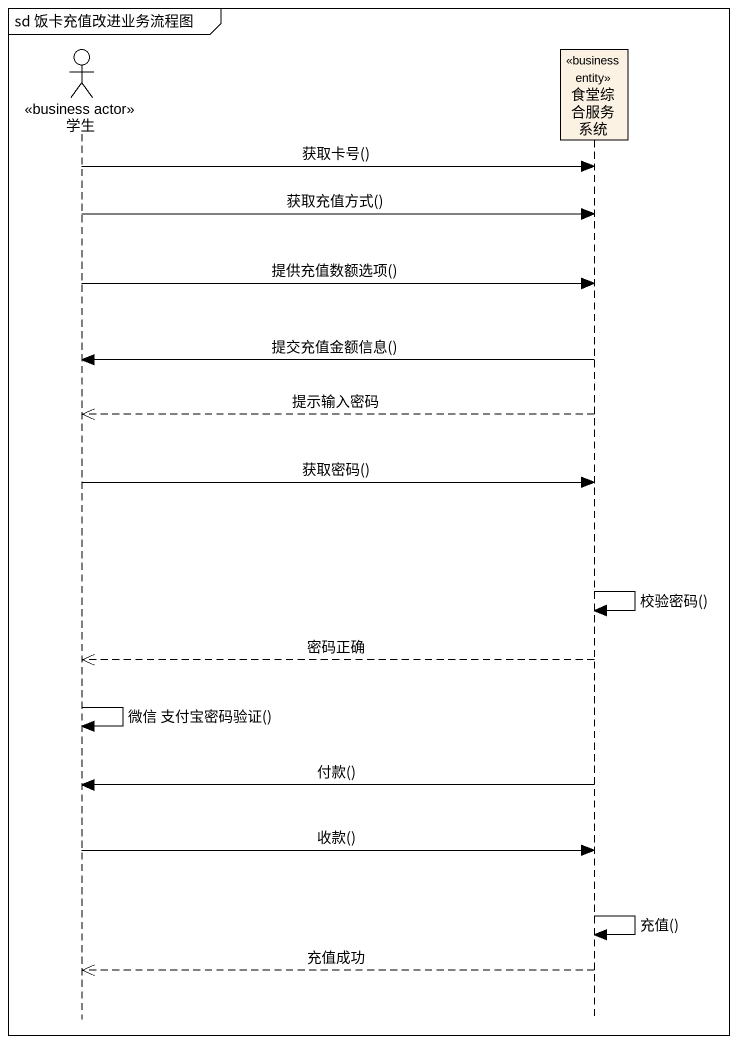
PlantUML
@startuml
mainframe sd 饭卡充值改进业务流程图
hide footbox
actor 学生 <<business actor>>
participant 食堂综合服务系统 <<business entity>>

学生 -> 食堂综合服务系统 : 获取卡号()
学生 -> 食堂综合服务系统 : 获取充值方式()
学生 -> 食堂综合服务系统 : 提供充值数额选项()
食堂综合服务系统 -> 学生 : 提交充值金额信息()
食堂综合服务系统 -->> 学生 : 提示输入密码
学生 -> 食堂综合服务系统 : 获取密码()
食堂综合服务系统 -> 食堂综合服务系统 : 校验密码()
食堂综合服务系统 -->> 学生 : 密码正确
学生 -> 学生 : 微信 支付宝密码验证()
食堂综合服务系统 -> 学生 : 付款()
学生 -> 食堂综合服务系统 : 收款()
食堂综合服务系统 -> 食堂综合服务系统 : 充值()
食堂综合服务系统 -->> 学生 : 充值成功
@enduml
